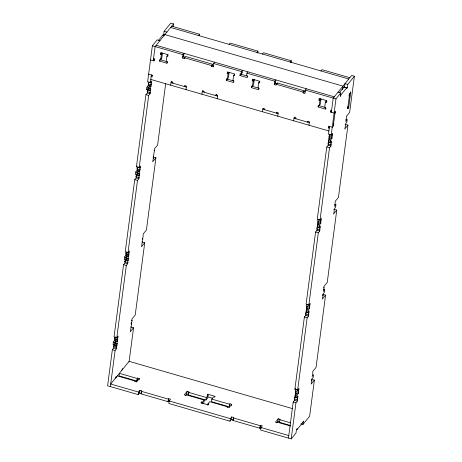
<?xml version="1.0" encoding="UTF-8"?>
<svg xmlns="http://www.w3.org/2000/svg" width="462" height="462" viewBox="0 0 462 462"><rect width="100%" height="100%" fill="white"/><g stroke="black" fill="none" stroke-linecap="round" stroke-linejoin="round"><path stroke-width="0.69" d="M113.906 346.8L113.756 347.932L112.364 349.647L107.606 385.77L138.207 394.623L139.599 392.914L139.934 390.367L141.77 390.898L141.089 393.872L168.012 401.669L168.699 398.689L170.536 399.22L169.144 400.929L168.809 403.482L230.007 421.188L231.398 419.479L231.733 416.932L233.57 417.457L233.316 419.375M114.911 339.154L114.761 340.286L113.369 341.996L113.034 344.548L114.414 344.947L115.454 343.659L115.789 341.112L117.169 341.51L117.515 341.083L117.741 339.379L115.673 338.785M116.799 337.693L126.311 265.442L127.697 263.733L127.922 262.035L127.576 262.462L124.821 261.665L125.167 261.238L124.948 262.936L123.556 264.645L114.045 336.896L116.799 337.693L118.185 335.984L117.394 339.813L114.64 339.016L115.211 336.885M128.933 254.383L128.58 254.81L125.826 254.013L126.178 253.586L125.953 255.284L124.561 256.999L124.226 259.546L125.6 259.944L126.646 258.662L126.981 256.11L128.361 256.508L128.707 256.081L128.933 254.383L126.865 253.782M127.986 252.697L137.497 180.446L138.889 178.736L139.114 177.033L138.767 177.46L136.013 176.663L136.359 176.236L136.134 177.939L134.742 179.649L125.231 251.9L127.986 252.697L129.377 250.982L128.58 254.81M137.018 169.017L137.364 168.59L137.145 170.287L135.753 171.997L135.418 174.549L136.792 174.948L137.838 173.666L138.173 171.113L139.547 171.512L140.119 169.387L139.772 169.814L137.018 169.017L137.589 166.886M136.423 166.898L145.934 94.646L147.326 92.937L147.551 91.239L147.205 91.667L149.954 92.464L150.306 92.036L150.081 93.734L148.689 95.443L139.178 167.694L136.423 166.898L137.116 166.043M146.604 89.547L146.945 87L148.331 85.285L148.556 83.587L148.21 84.015L150.964 84.812L151.311 84.384L150.404 89.062L149.024 88.664L147.984 89.946L146.604 89.547L147.303 88.692M159.933 40.656L157.178 39.859L152.368 45.773L147.615 81.901L150.369 82.698L151.755 80.983L150.964 84.812M115.356 346.633L116.73 347.031L116.384 347.459L113.629 346.662L113.854 344.964L114.201 344.537L116.955 345.333L117.181 343.63L115.113 343.035M124.821 261.665L125.393 259.534L128.147 260.331L128.372 258.633L126.305 258.033M125.826 254.013L126.397 251.888M136.013 176.663L136.585 174.538L139.339 175.335L139.559 173.631L137.497 173.036M147.205 91.667L147.771 89.536L150.525 90.333L150.751 88.635L148.683 88.034M148.21 84.015L148.781 81.89M114.414 344.947L114.749 342.394L115.789 341.112M125.6 259.944L125.941 257.398L126.981 256.11M136.792 174.948L137.127 172.395L138.173 171.113M147.984 89.946L148.319 87.399L149.365 86.117L150.739 86.515M149.024 88.664L149.365 86.117M110.36 386.567L115.119 350.444L116.511 348.729L116.73 347.031M150.369 82.698L151.392 74.902M116.384 347.459L116.955 345.333M115.454 343.659L116.834 344.057L117.169 341.51M127.576 262.462L128.147 260.331M126.646 258.662L128.02 259.061L128.361 256.508M138.767 177.46L139.339 175.335M137.838 173.666L139.212 174.064L139.547 171.512M139.772 169.814L140.569 165.985L139.178 167.694M149.954 92.464L150.525 90.333M154.216 60.095L154.4 58.686M115.506 378.101L116.314 376.391L116.205 377.246M167.602 62.364L166.909 63.219L159.563 61.094L159.788 59.39L160.707 59.656L161.752 58.374L162.422 53.274L161.504 53.009L160.458 54.291L161.377 54.556L162.422 53.274M160.458 54.291L160.684 52.593L168.029 54.718L167.804 56.416L166.886 56.15L166.216 61.25L167.134 61.515L166.909 63.219M173.175 26.732L173.55 23.897L170.796 23.1L164.131 31.301L163.687 34.702L162.988 35.557M159.563 61.094L160.609 59.812L160.759 58.674M160.707 59.656L161.377 54.556M121.766 370.397L122.574 368.693L122.459 369.542M131.069 323.914L131.237 322.638M129.071 361.769L133.547 327.766L130.792 326.969M141.978 241.972L144.733 242.769L135.222 315.02L131.976 319.011L131.757 320.715L132.103 320.281L131.306 324.11L131.653 323.683L130.301 331.762L133.547 327.766M153.17 156.976L155.925 157.773L146.414 230.018L143.168 234.015L143.07 236.983L142.498 239.114L142.845 238.687L141.488 246.76L144.733 242.769M165.702 83.501L157.606 145.022L154.36 149.012L154.135 150.716L154.481 150.289L153.13 158.362L153.476 157.935L152.679 161.764L155.925 157.773M170.686 85.193L171.136 81.791L172.967 82.323L172.857 83.177M137.139 378.459L119.392 373.325L119.052 375.872L136.804 381.006L137.485 378.031L139.322 378.563L139.154 379.839M137.485 378.031L136.804 381.006M138.207 394.623L138.542 392.076L139.934 390.367M182.519 58.027L182.969 54.631L184.015 53.344L183.564 56.745L182.519 58.027L184.355 58.559L185.054 57.704M184.355 58.559L184.471 57.71L185.51 56.428L212.439 64.218L212.329 65.067L211.284 66.355L213.121 66.886L213.814 66.031M141.089 393.872L141.77 390.898M185.984 89.622L186.434 86.221L184.598 85.689L184.488 86.538L185.181 85.684M199.376 35.51L199.544 34.234L171.697 26.178M201.9 94.225L202.344 90.823L204.181 91.355L204.071 92.209M211.284 66.355L211.394 65.5L212.439 64.218M168.012 401.669L168.699 398.689M213.121 66.886L213.565 63.485L214.611 62.203M217.198 98.654L217.642 95.253L215.806 94.722L215.696 95.57L216.742 94.288M234.632 74.174L233.593 75.456L232.923 80.555L233.841 80.821L233.616 82.519L226.27 80.394L226.495 78.696L227.414 78.962L228.453 77.68L229.129 72.58L228.211 72.315L227.165 73.597L228.084 73.862L229.129 72.58M227.165 73.597L227.391 71.899L234.736 74.024L234.511 75.722L233.593 75.456M227.414 78.962L228.084 73.862M185.562 395.42L186.746 393.965L187.081 391.412L188.918 391.943L188.236 394.923L205.983 400.057L207.721 397.921L208.056 395.368L207.138 395.102L207.831 394.248L215.177 396.373L214.483 397.228L213.565 396.962L211.827 399.104L211.486 401.651L229.239 406.791L229.92 403.811L231.757 404.342L231.589 405.619M188.236 394.923L188.918 391.943M247.967 71.853L246.922 73.135L246.587 75.687L247.505 75.953L247.28 77.651L239.934 75.525L240.159 73.828L241.077 74.093L242.123 72.811L242.458 70.259L241.412 71.541L241.077 74.093M201.409 403.222L201.576 401.952L202.495 402.217L204.233 400.075L186.481 394.941L186.134 395.368L184.298 394.837L187.081 391.412M202.327 403.488L202.495 402.217M204.233 400.075L203.898 402.627L203.026 403.696M205.983 400.057L206.318 397.511L208.056 395.368M207.663 395.524L207.831 394.248M207.831 405.082L207.998 403.811L209.736 401.669L227.489 406.803L227.137 407.236L228.973 407.767L231.757 404.342M259.725 81.433L258.685 82.715L258.01 87.815L258.928 88.08L258.708 89.784L251.363 87.659L251.588 85.955L252.506 86.221L253.546 84.939L254.221 79.839L253.303 79.574L252.258 80.856L253.176 81.121L254.221 79.839M252.258 80.856L252.483 79.158L259.823 81.283L259.604 82.981L258.685 82.715M251.363 87.659L252.408 86.371L253.176 81.121M257.732 53.061L257.987 51.149L230.14 43.093L229.1 44.375M262.485 111.758L262.93 108.356L264.766 108.888L264.657 109.737M229.239 406.791L229.92 403.811M230.007 421.188L230.342 418.641L231.733 416.932M274.318 84.592L274.769 81.197L275.808 79.909L275.364 83.31L274.318 84.592L276.155 85.124L276.264 84.275L277.31 82.993L304.239 90.783L304.123 91.632L303.084 92.92L304.92 93.451L305.365 90.05L306.41 88.768M300.901 423.827L302.968 424.428L303.413 421.026L302.61 422.73L297.043 429.573L297.158 428.724L296.46 429.579L296.015 432.981L291.204 438.9L260.603 430.047L260.938 427.494L262.329 425.785L260.493 425.254L259.811 428.228L232.883 420.437L233.57 417.457M277.31 82.993L277.2 83.841L275.364 83.31M277.783 116.187L278.234 112.786L276.397 112.254L276.282 113.103L276.981 112.249M291.089 62.716L291.337 60.799L263.496 52.743L262.451 54.025M293.693 120.79L294.144 117.388L295.98 117.92L295.865 118.769M303.084 92.92L303.193 92.065L304.239 90.783M259.811 428.228L260.493 425.254M308.997 125.219L309.442 121.818L307.605 121.287L307.496 122.135L308.189 121.281M326.108 108.229L325.415 109.084L318.07 106.959L318.295 105.261L319.213 105.527L320.253 104.245L320.923 99.145L320.01 98.88L318.965 100.162L319.883 100.427L320.923 99.145M318.965 100.162L319.19 98.458L326.53 100.583L326.311 102.287L325.392 102.021L324.717 107.12L325.635 107.386L325.415 109.084M319.213 105.527L319.883 100.427M276.726 422.765L277.905 421.315L278.24 418.763L280.076 419.294L279.394 422.274L290.315 425.433M329.256 128.141L328.338 127.876L328.563 126.172L332.236 127.235L333.628 125.525L333.847 123.828L333.5 124.255M334.921 113.485L335.493 111.359L334.101 113.069L330.428 112.006L330.653 110.308L331.572 110.574M288.45 438.103L293.208 401.98L294.594 400.265L294.82 398.567L294.473 398.995L297.228 399.792L297.574 399.364L297.349 401.062L295.957 402.777L291.204 438.9M294.883 389.229L304.394 316.978L305.786 315.269L306.011 313.571L305.665 313.998L308.42 314.795L308.766 314.368L308.541 316.066L307.149 317.775L297.638 390.026L294.883 389.229L295.582 388.375M317.128 229.135L316.978 230.267L315.586 231.982L306.075 304.227L308.83 305.024L310.221 303.315L309.424 307.143L306.67 306.346L306.895 304.649L307.242 304.215L309.996 305.012M328.315 144.138L328.17 145.27L326.778 146.98L317.267 219.231L320.022 220.028L321.408 218.318L320.616 222.141L317.862 221.344L318.087 219.646L318.433 219.219L321.188 220.016M329.481 126.438L328.453 134.234L331.208 135.031L332.6 133.316L331.803 137.145L329.054 136.348L329.62 134.223L332.374 135.02M331.346 112.272L333.212 98.106L334.257 96.824L156.168 45.288M294.473 398.995L295.83 390.916L295.478 391.343L298.233 392.14L298.579 391.712L298.36 393.416L296.968 395.126L296.633 397.678L295.253 397.28L295.588 394.727L296.633 393.445L295.258 393.047M295.478 391.343L296.05 389.218L298.804 390.015L299.029 388.317L297.638 390.026M305.665 313.998L307.016 305.919L306.67 306.346M308.83 305.024L318.341 232.779L319.733 231.064L319.952 229.366L319.606 229.793L316.851 228.996L318.208 220.917L317.862 221.344M320.022 220.028L329.533 147.776L330.919 146.067L331.144 144.369L330.798 144.797L328.043 144L329.4 135.92L329.054 136.348M306.445 308.044L307.825 308.443L306.78 309.731L306.445 312.277L307.819 312.676L309.211 310.966L308.42 314.795M317.637 223.048L319.011 223.446L317.972 224.728L317.637 227.281L319.011 227.679L320.403 225.964L319.606 229.793M328.829 138.046L330.203 138.444L329.163 139.732L328.823 142.279L330.203 142.677L331.595 140.968L330.798 144.797M307.819 312.676L308.16 310.129L309.546 308.414L309.771 306.716L309.424 307.143M319.011 227.679L319.346 225.127L320.738 223.417L320.963 221.714L320.616 222.141M330.203 142.677L330.538 140.13L331.93 138.415L332.155 136.717L331.803 137.145M331.208 135.031L335.966 98.903L340.777 92.983L338.022 92.186M297.228 399.792L298.025 395.963L296.633 397.678M298.233 392.14L298.804 390.015M333.281 125.953L335.141 111.787M340.777 92.983L340.327 96.385L341.135 94.681L346.696 87.832L343.942 87.035L339.235 92.827M342.481 89.651L342.948 86.128L164.859 34.592M343.832 87.89L343.942 87.035M346.696 87.832L346.587 88.687L347.28 87.826L347.73 84.43L354.394 76.23L351.64 75.433L333.212 98.106M347.765 108.125L349.63 93.959M348.111 107.698L348.002 108.547L348.695 107.692L350.785 91.828L349.977 93.532M323.354 289.333L324.728 289.732L324.393 292.284L323.002 293.994L322.782 295.697L323.129 295.264L322.332 299.093L325.577 295.103L322.822 294.306M334.546 204.337L335.92 204.735L335.585 207.282L334.193 208.997L334.095 211.966L333.524 214.097L336.769 210.1L334.014 209.303M345.732 119.335L347.112 119.733L346.777 122.286L345.385 123.995L345.281 126.969L344.71 129.094L347.955 125.104L345.201 124.307M311.631 379.302L314.385 380.099L309.632 416.227L302.968 424.428M325.577 295.103L316.066 367.354L312.82 371.344L312.722 374.318L312.15 376.443L313.542 374.734L313.201 377.281L311.815 378.996L311.59 380.694L311.937 380.266L311.14 384.095L314.385 380.099M336.769 210.1L327.258 282.351L324.012 286.348L323.787 288.045L324.133 287.618L323.336 291.447L324.728 289.732M347.955 125.104L338.444 197.355L335.198 201.345L335.1 204.32L334.528 206.445L335.92 204.735M354.394 76.23L349.636 112.353L346.39 116.349L346.292 119.317L345.72 121.448L347.112 119.733M158.397 40.5L163.103 34.708L164.478 35.106M173.55 23.897L155.122 46.57L153.257 60.736L154.649 59.026M166.886 56.15L167.931 54.868M152.212 75.323L151.172 76.605L152.085 76.871L152.31 75.167L148.637 74.105M150.404 89.062L150.751 88.635M198.498 35.522L199.544 34.234M182.634 57.178L183.674 55.896M172.066 81.358L171.021 82.646L186.319 87.07M202.928 90.818L202.235 91.678L217.533 96.102M139.212 174.064L139.559 173.631M226.27 80.394L227.316 79.112L233.991 81.046M256.941 52.431L257.987 51.149M239.934 75.525L240.979 74.243L247.655 76.172M128.02 259.061L128.372 258.633M290.298 62.087L291.337 60.799M274.434 83.743L275.473 82.461M263.513 108.351L262.82 109.205L278.118 113.635M320.894 70.94L321.939 69.658L349.786 77.714M114.64 339.016L114.986 338.582M295.074 116.955L294.028 118.237L309.332 122.667M117.394 339.813L117.741 339.379M113.629 346.662L113.981 346.234M116.834 344.057L117.181 343.63M318.07 106.959L319.115 105.677L325.791 107.611M325.392 102.021L326.432 100.739M326.311 102.287L327.004 101.432M330.428 112.006L331.473 110.724M350.675 92.677L349.284 94.387L349.058 96.09L349.405 95.663M328.338 127.876L329.383 126.588M347.99 106.427L347.418 108.553L348.81 106.843M328.043 144L328.39 143.572M139.322 378.563L136.538 381.982L134.702 381.45L135.048 381.023L117.302 375.889M316.851 228.996L317.203 228.569M201.576 401.952L200.878 402.806L208.223 404.931L208.916 404.077L207.998 403.811M232.883 420.437L233.229 420.01L231.398 419.479M278.24 418.763L275.462 422.187L277.298 422.718L277.645 422.291L290.615 426.039M279.394 422.274L279.741 421.846L277.905 421.315M170.651 27.46L348.741 78.996M164.131 31.301L166.886 32.097M347.73 84.43L344.975 83.634L344.525 87.029L347.28 87.826M152.368 45.773L182.969 54.631M213.565 63.485L241.412 71.541M246.922 73.135L274.769 81.197M305.365 90.05L335.966 98.903M241.204 72.546L242.123 72.811M183.564 56.745L184.788 57.097M212.329 65.067L213.554 65.425M304.123 91.632L305.347 91.99M184.471 57.71L211.394 65.5M276.264 84.275L303.193 92.065M160.609 59.812L167.284 61.741M252.408 86.371L259.084 88.306M153.482 59.038L154.4 59.303L154.175 61.001L150.502 59.939M153.384 59.188L154.608 59.54M150.797 79.435L328.886 130.971M149.469 82.086L151.536 82.686M148.435 82.317L151.19 83.114M329.273 134.65L332.028 135.447M148.331 85.285L151.086 86.082M329.175 137.618L331.93 138.415M146.945 87L148.319 87.399M329.163 139.732L330.538 140.13M328.615 141.869L331.369 142.666M147.424 89.963L150.179 90.76M328.268 142.296L331.023 143.093M147.326 92.937L150.081 93.734M328.17 145.27L330.919 146.067M145.934 94.646L148.689 95.443M326.778 146.98L329.533 147.776M138.277 167.088L140.344 167.683M137.243 167.313L139.998 168.11M318.087 219.646L320.836 220.443M137.145 170.287L139.894 171.084M317.983 222.62L320.738 223.417M135.753 171.997L137.127 172.395M317.972 224.728L319.346 225.127M317.423 226.871L320.178 227.668M136.238 174.965L138.987 175.762M317.076 227.298L319.831 228.095M136.134 177.939L138.889 178.736M316.978 230.267L319.733 231.064M134.742 179.649L137.497 180.446M315.586 231.982L318.341 232.779M127.778 252.287L129.152 252.685M126.051 252.316L128.806 253.112M306.895 304.649L309.65 305.446M125.953 255.284L128.707 256.081M306.797 307.617L309.546 308.414M124.561 256.999L125.941 257.398M306.78 309.731L308.16 310.129M306.924 312.069L308.991 312.664M125.046 259.962L127.801 260.759M305.884 312.295L308.639 313.092M124.948 262.936L127.697 263.733M305.786 315.269L308.541 316.066M123.556 264.645L126.311 265.442M304.394 316.978L307.149 317.775M116.586 337.283L117.966 337.682M114.859 337.312L117.614 338.109M295.703 389.645L298.458 390.442M114.761 340.286L117.515 341.083M295.605 392.619L298.36 393.416M113.369 341.996L114.749 342.394M295.588 394.727L296.968 395.126M295.045 396.87L297.799 397.667M113.854 344.964L116.609 345.761M294.698 397.297L297.453 398.094M113.756 347.932L116.511 348.729M294.594 400.265L297.349 401.062M112.364 349.647L115.119 350.444M293.208 401.98L295.957 402.777M292.66 408.668L129.123 361.342L110.695 384.02L138.542 392.076M207.496 396.8L212.543 398.261M188.571 392.371L206.318 397.511M211.827 399.104L229.574 404.238M279.729 419.721L290.65 422.88M186.746 393.965L188.583 394.496M141.424 391.326L168.347 399.116M233.218 417.891L260.146 425.681M169.144 400.929L230.342 418.641M260.938 427.494L288.785 435.551M139.599 392.914L141.436 393.445M168.364 401.235L169.583 401.594M260.158 427.8L261.382 428.159"/></g></svg>
